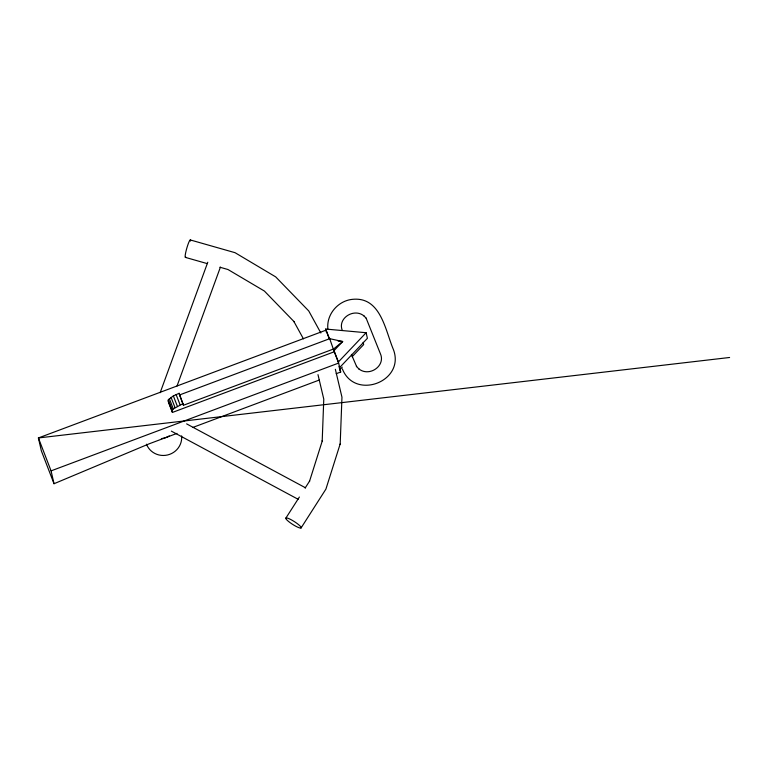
<?xml version="1.0" encoding="UTF-8"?>
<svg xmlns="http://www.w3.org/2000/svg" width="768" height="768" viewBox="0 0 768 768"><rect width="100%" height="100%" fill="white"/><g stroke="black" fill="none" stroke-linecap="round" stroke-linejoin="round"><path stroke-width="1.15" d="M327.859 328.81C326.371 314.323 338.074 300.749 352.416 299.347C380.851 296.362 385.306 330.547 393.456 349.67C405.37 381.485 354.739 400.819 342.326 368.832M301.046 527.99A9.091 1.632 32.6 0 0 291.005 519.648A9.091 1.632 32.6 0 0 288.394 521.328A9.091 1.632 32.6 0 0 301.046 527.99L325.91 489.12L340.195 443.866L341.962 397.21L335.357 369.312M329.683 338.678L334.282 351.763L172.397 412.445L168.432 402.163L168.326 399.821L173.357 395.904L179.126 393.293L183.466 405.254L333.638 348.97L342.691 341.51L329.683 338.678L179.51 394.973L183.466 405.254M172.397 412.445L172.291 410.102L173.29 408.922L183.082 403.574M340.022 444.403L340.195 443.866M160.157 392.707L207.782 262.224M177.043 385.968L220.397 267.178M285.946 517.997L299.376 497.03M305.126 488.045L309.61 481.056L309.456 481.507L322.368 440.63L322.195 441.158L323.779 399.13L317.981 374.63M334.022 350.64L342.691 341.51L338.102 341.088M336.202 373.709L340.685 372.029L338.381 361.958L366.125 332.726L367.402 338.323L339.658 367.546M339.802 369.725L342.269 367.123M352.147 356.717L363.667 344.582L363.158 342.346M329.347 338.938L325.968 330.163L38.4 437.952L41.347 450.816L54.019 483.725L148.973 443.885L177.005 433.382M54.019 483.725L51.072 470.87L338.64 363.072L333.994 351.005M192.701 427.498L319.382 380.006M729.6 357.485L38.4 437.952L51.072 470.87M326.477 332.4L325.709 329.05L366.125 332.726M190.291 239.942L235.046 252.691L275.693 276.883L308.746 310.954L320.851 332.995M185.414 257.395L207.264 263.616M219.917 267.226L227.971 269.52L264.384 291.043L294.24 321.83L293.856 321.427L303.427 338.842M186.614 423.869L305.539 487.814M171.35 431.126L298.138 499.296M363.965 315.917C354.01 307.738 337.478 318.25 342.221 330.192M358.829 368.87C369.216 377.309 385.949 365.885 380.362 353.654L366.134 318.154M363.715 315.667L366.422 318.451M356.381 366.336L359.078 369.12M356.669 366.634L351.389 354.374M325.709 329.05L329.51 338.918M333.734 349.891L338.381 361.958M339.84 369.83L340.685 372.029M176.112 394.541L180.077 404.822M173.357 395.904L177.322 406.186M171.043 397.306L175.008 407.587M169.325 398.64L173.29 408.922M168.326 399.821L172.291 410.102M168.115 400.762L172.07 411.043M339.034 366.365L339.542 368.602M179.126 393.293L179.51 394.973M185.798 257.107A9.091 1.133 -74.1 0 1 186.989 247.555A9.091 1.133 -74.1 0 1 190.56 241.075M169.229 435.936A18.211 17.626 -12.9 0 1 161.395 438.586M181.622 435.907A18.211 17.626 -12.9 0 1 167.578 454.973A18.211 17.626 -12.9 0 1 146.486 444.211"/></g></svg>
